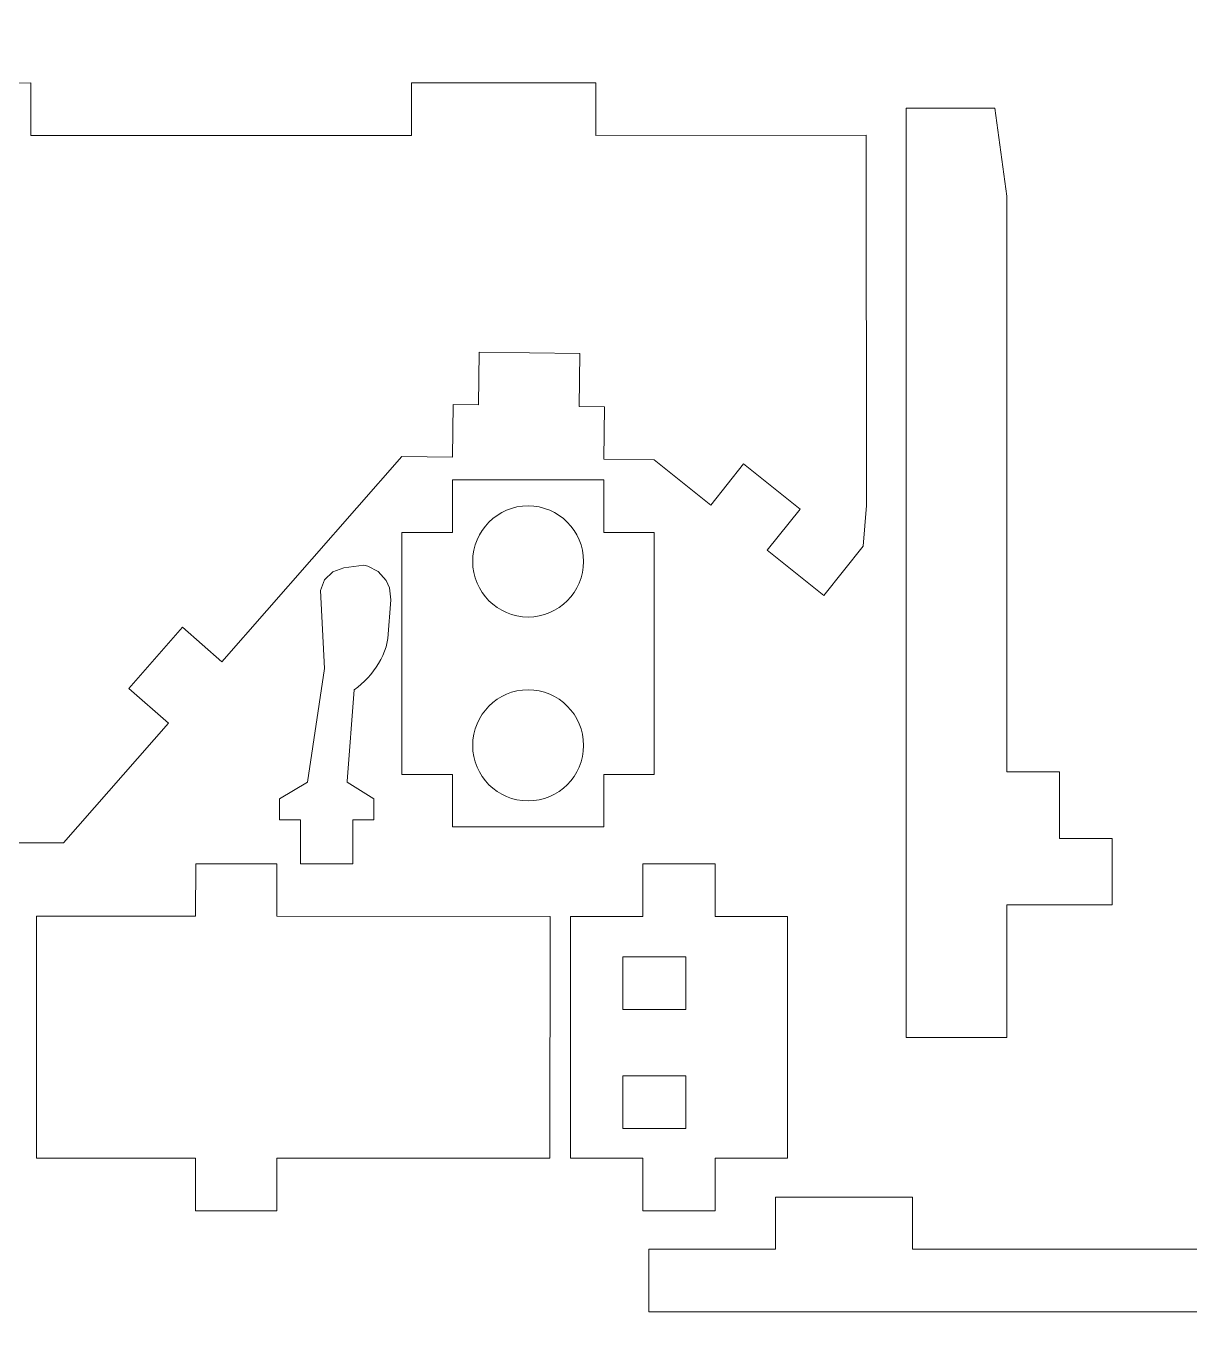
# Model space of a CAD drawing. Header units: centimetres. Extents: x -129.3 to -71.3, y -1.4 to 86.6.
# Drawn here: x -93.38 to -87.74, y 42.67 to 49.02 of the extents above; entities that cross this region are included whole.
import ezdxf

# ---------------------------------------------------------------- set-up
doc = ezdxf.new("R2010")
doc.units = ezdxf.units.CM
doc.header["$MEASUREMENT"] = 0
doc.layers.add('Camada 1', color=7, linetype='Continuous')

msp = doc.modelspace()

# ---------------------------------------------------------------- linework, layer by layer
at = {"layer": 'Camada 1', "color": 250, "lineweight": 20}
msp.add_open_spline([(-99.75825, 42.62823), (-100.03324, 42.62823), (-100.25825, 42.85323), (-100.25825, 43.12824), (-100.25825, 43.12824), (-100.25825, 43.12824), (-100.25825, 86.12825), (-100.25825, 86.12825), (-100.25825, 86.12825), (-100.25825, 86.40325), (-100.03324, 86.62825), (-99.75825, 86.62825), (-99.75825, 86.62825), (-99.75825, 86.62825), (-71.75824, 86.62825), (-71.75824, 86.62825), (-71.75824, 86.62825), (-71.48325, 86.62825), (-71.25825, 86.40325), (-71.25825, 86.12825), (-71.25825, 86.12825), (-71.25825, 86.12825), (-71.25825, 43.12824), (-71.25825, 43.12824), (-71.25825, 43.12824), (-71.25825, 42.85323), (-71.48325, 42.62823), (-71.75824, 42.62823)], degree=3, knots=[0, 0, 0, 0, 0.125, 0.125, 0.125, 0.125, 0.25, 0.25, 0.25, 0.25, 0.375, 0.375, 0.375, 0.375, 0.5, 0.5, 0.5, 0.5, 0.625, 0.625, 0.625, 0.625, 0.75, 0.75, 0.75, 0.75, 1, 1, 1, 1], dxfattribs=at)
at = {"layer": 'Camada 1', "lineweight": 9}
for points, knots in [([(-92.74323, 51.22337), (-92.81194, 51.03541), (-93.09892, 50.22603), (-93.17125, 50.07232), (-93.17125, 50.07232), (-93.40329, 49.57924), (-93.90003, 49.1514), (-94.43329, 49.01428), (-94.43329, 49.01428), (-94.58618, 48.97497), (-94.87643, 48.94927), (-95.03631, 48.93428), (-95.03631, 48.93428), (-95.87909, 48.85867), (-96.69083, 48.83453), (-97.53641, 48.88128), (-97.53641, 48.88128), (-97.72705, 48.89182), (-97.91904, 48.90039), (-98.10643, 48.93928), (-98.10643, 48.93928), (-98.59286, 49.04024), (-99.07221, 49.29158), (-99.34047, 49.72331), (-99.34047, 49.72331), (-99.77746, 50.4266), (-99.88606, 51.16203), (-100.1265, 51.9264), (-100.1265, 51.9264), (-100.1265, 51.9264), (-100.2165, 52.20542), (-100.2165, 52.20542), (-100.2165, 52.20542), (-100.00034, 52.19788), (-99.82675, 52.16559), (-99.67349, 51.99341), (-99.67349, 51.99341), (-99.37769, 51.6611), (-99.30975, 50.96957), (-99.08346, 50.53634), (-99.08346, 50.53634), (-98.81789, 50.0279), (-98.48561, 49.69659), (-97.91242, 49.60631), (-97.91242, 49.60631), (-97.28891, 49.5081), (-95.33524, 49.46508), (-94.7023, 49.60431), (-94.7023, 49.60431), (-94.26679, 49.70011), (-93.8938, 49.94965), (-93.65826, 50.33033), (-93.65826, 50.33033), (-93.57725, 50.46125), (-93.49654, 50.65629), (-93.44526, 50.80235), (-93.44526, 50.80235), (-93.36348, 51.05739), (-93.40008, 51.2005), (-93.14625, 51.35937), (-93.14625, 51.35937), (-92.97173, 51.4686), (-92.85537, 51.47205), (-92.65723, 51.49138), (-92.65723, 51.49138), (-92.65723, 51.49138), (-92.74323, 51.22337), (-92.74323, 51.22337)], [0, 0, 0, 0, 0.0555556, 0.0555556, 0.0555556, 0.0555556, 0.1111111, 0.1111111, 0.1111111, 0.1111111, 0.1666667, 0.1666667, 0.1666667, 0.1666667, 0.2222222, 0.2222222, 0.2222222, 0.2222222, 0.2777778, 0.2777778, 0.2777778, 0.2777778, 0.3333333, 0.3333333, 0.3333333, 0.3333333, 0.3888889, 0.3888889, 0.3888889, 0.3888889, 0.4444444, 0.4444444, 0.4444444, 0.4444444, 0.5, 0.5, 0.5, 0.5, 0.5555556, 0.5555556, 0.5555556, 0.5555556, 0.6111111, 0.6111111, 0.6111111, 0.6111111, 0.6666667, 0.6666667, 0.6666667, 0.6666667, 0.7222222, 0.7222222, 0.7222222, 0.7222222, 0.7777778, 0.7777778, 0.7777778, 0.7777778, 0.8333333, 0.8333333, 0.8333333, 0.8333333, 0.8888889, 0.8888889, 0.8888889, 0.8888889, 1, 1, 1, 1]), ([(-89.30662, 46.69323), (-89.30662, 46.69323), (-89.30737, 48.48868), (-89.30737, 48.48868), (-89.30737, 48.48868), (-89.30737, 48.48868), (-90.62003, 48.4883), (-90.62003, 48.4883), (-90.62003, 48.4883), (-90.62003, 48.4883), (-90.6201, 48.74328), (-90.6201, 48.74328), (-90.6201, 48.74328), (-90.6201, 48.74328), (-91.51426, 48.74302), (-91.51426, 48.74302), (-91.51426, 48.74302), (-91.51426, 48.74302), (-91.51419, 48.48804), (-91.51419, 48.48804), (-91.51419, 48.48804), (-91.51419, 48.48804), (-93.36166, 48.48751), (-93.36166, 48.48751), (-93.36166, 48.48751), (-93.36166, 48.48751), (-93.36191, 48.74249), (-93.36191, 48.74249), (-93.36191, 48.74249), (-93.36191, 48.74249), (-94.5413, 48.74189), (-94.5413, 48.74189), (-94.5413, 48.74189), (-94.5413, 48.74189), (-94.54117, 48.48692), (-94.54117, 48.48692), (-94.54117, 48.48692), (-94.54117, 48.48692), (-95.07818, 48.48664), (-95.07818, 48.48664), (-95.07818, 48.48664), (-95.07818, 48.48664), (-95.08406, 48.0579), (-95.08406, 48.0579), (-95.08406, 48.0579), (-95.08406, 48.0579), (-95.39362, 48.05774), (-95.39362, 48.05774), (-95.39362, 48.05774), (-95.39362, 48.05774), (-95.39384, 48.48649), (-95.39384, 48.48649), (-95.39384, 48.48649), (-95.39384, 48.48649), (-95.72057, 48.48632), (-95.72057, 48.48632), (-95.72057, 48.48632), (-95.72057, 48.48632), (-95.72041, 47.22022), (-95.72041, 47.22022), (-95.72041, 47.22022), (-95.72041, 47.22022), (-95.97539, 47.22003), (-95.97539, 47.22003), (-95.97539, 47.22003), (-95.97539, 47.22003), (-95.97455, 46.13791), (-95.97455, 46.13791), (-95.97455, 46.13791), (-95.97455, 46.13791), (-95.71958, 46.13811), (-95.71958, 46.13811), (-95.71958, 46.13811), (-95.71958, 46.13811), (-95.71887, 45.05599), (-95.71887, 45.05599), (-95.71887, 45.05599), (-95.71887, 45.05599), (-95.33987, 45.05612), (-95.33987, 45.05612), (-95.33987, 45.05612), (-95.33987, 45.05612), (-95.34002, 45.36209), (-95.34002, 45.36209), (-95.34002, 45.36209), (-95.34002, 45.36209), (-94.14401, 45.36271), (-94.14401, 45.36271), (-94.14401, 45.36271), (-94.14401, 45.36271), (-94.14385, 45.05674), (-94.14385, 45.05674), (-94.14385, 45.05674), (-94.14385, 45.05674), (-93.20337, 45.05725), (-93.20337, 45.05725), (-93.20337, 45.05725), (-93.20337, 45.05725), (-92.69389, 45.63821), (-92.69389, 45.63821), (-92.69389, 45.63821), (-92.69389, 45.63821), (-92.8856, 45.80632), (-92.8856, 45.80632), (-92.8856, 45.80632), (-92.8856, 45.80632), (-92.62571, 46.10269), (-92.62571, 46.10269), (-92.62571, 46.10269), (-92.62571, 46.10269), (-92.434, 45.93458), (-92.434, 45.93458), (-92.434, 45.93458), (-92.434, 45.93458), (-91.56022, 46.93165), (-91.56022, 46.93165), (-91.56022, 46.93165), (-91.56022, 46.93165), (-91.31553, 46.92821), (-91.31553, 46.92821), (-91.31553, 46.92821), (-91.31553, 46.92821), (-91.31205, 47.18274), (-91.31205, 47.18274), (-91.31205, 47.18274), (-91.31205, 47.18274), (-91.18973, 47.18079), (-91.18973, 47.18079), (-91.18973, 47.18079), (-91.18973, 47.18079), (-91.18613, 47.43653), (-91.18613, 47.43653), (-91.18613, 47.43653), (-91.18613, 47.43653), (-90.69654, 47.42971), (-90.69654, 47.42971), (-90.69654, 47.42971), (-90.69654, 47.42971), (-90.7, 47.17396), (-90.7, 47.17396), (-90.7, 47.17396), (-90.7, 47.17396), (-90.57758, 47.1725), (-90.57758, 47.1725), (-90.57758, 47.1725), (-90.57758, 47.1725), (-90.5812, 46.91754), (-90.5812, 46.91754), (-90.5812, 46.91754), (-90.5812, 46.91754), (-90.33628, 46.91458), (-90.33628, 46.91458), (-90.33628, 46.91458), (-90.33628, 46.91458), (-90.06222, 46.69514), (-90.06222, 46.69514), (-90.06222, 46.69514), (-90.06222, 46.69514), (-89.90285, 46.89476), (-89.90285, 46.89476), (-89.90285, 46.89476), (-89.90285, 46.89476), (-89.62847, 46.67571), (-89.62847, 46.67571), (-89.62847, 46.67571), (-89.62847, 46.67571), (-89.78784, 46.4761), (-89.78784, 46.4761), (-89.78784, 46.4761), (-89.78784, 46.4761), (-89.51345, 46.25705), (-89.51345, 46.25705), (-89.51345, 46.25705), (-89.51345, 46.25705), (-89.32258, 46.49614), (-89.32258, 46.49614), (-89.32258, 46.49614), (-89.32258, 46.49614), (-89.30662, 46.69323), (-89.30662, 46.69323)], [0, 0, 0, 0, 0.0217391, 0.0217391, 0.0217391, 0.0217391, 0.0434783, 0.0434783, 0.0434783, 0.0434783, 0.0652174, 0.0652174, 0.0652174, 0.0652174, 0.0869565, 0.0869565, 0.0869565, 0.0869565, 0.1086957, 0.1086957, 0.1086957, 0.1086957, 0.1304348, 0.1304348, 0.1304348, 0.1304348, 0.1521739, 0.1521739, 0.1521739, 0.1521739, 0.173913, 0.173913, 0.173913, 0.173913, 0.1956522, 0.1956522, 0.1956522, 0.1956522, 0.2173913, 0.2173913, 0.2173913, 0.2173913, 0.2391304, 0.2391304, 0.2391304, 0.2391304, 0.2608696, 0.2608696, 0.2608696, 0.2608696, 0.2826087, 0.2826087, 0.2826087, 0.2826087, 0.3043478, 0.3043478, 0.3043478, 0.3043478, 0.326087, 0.326087, 0.326087, 0.326087, 0.3478261, 0.3478261, 0.3478261, 0.3478261, 0.3695652, 0.3695652, 0.3695652, 0.3695652, 0.3913043, 0.3913043, 0.3913043, 0.3913043, 0.4130435, 0.4130435, 0.4130435, 0.4130435, 0.4347826, 0.4347826, 0.4347826, 0.4347826, 0.4565217, 0.4565217, 0.4565217, 0.4565217, 0.4782609, 0.4782609, 0.4782609, 0.4782609, 0.5, 0.5, 0.5, 0.5, 0.5217391, 0.5217391, 0.5217391, 0.5217391, 0.5434783, 0.5434783, 0.5434783, 0.5434783, 0.5652174, 0.5652174, 0.5652174, 0.5652174, 0.5869565, 0.5869565, 0.5869565, 0.5869565, 0.6086957, 0.6086957, 0.6086957, 0.6086957, 0.6304348, 0.6304348, 0.6304348, 0.6304348, 0.6521739, 0.6521739, 0.6521739, 0.6521739, 0.673913, 0.673913, 0.673913, 0.673913, 0.6956522, 0.6956522, 0.6956522, 0.6956522, 0.7173913, 0.7173913, 0.7173913, 0.7173913, 0.7391304, 0.7391304, 0.7391304, 0.7391304, 0.7608696, 0.7608696, 0.7608696, 0.7608696, 0.7826087, 0.7826087, 0.7826087, 0.7826087, 0.8043478, 0.8043478, 0.8043478, 0.8043478, 0.826087, 0.826087, 0.826087, 0.826087, 0.8478261, 0.8478261, 0.8478261, 0.8478261, 0.8695652, 0.8695652, 0.8695652, 0.8695652, 0.8913043, 0.8913043, 0.8913043, 0.8913043, 0.9130435, 0.9130435, 0.9130435, 0.9130435, 0.9347826, 0.9347826, 0.9347826, 0.9347826, 0.9565217, 0.9565217, 0.9565217, 0.9565217, 1, 1, 1, 1]), ([(-88.62449, 44.113), (-88.62449, 44.113), (-89.11404, 44.113), (-89.11404, 44.113), (-89.11404, 44.113), (-89.11404, 44.113), (-89.11404, 48.61998), (-89.11404, 48.61998), (-89.11404, 48.61998), (-89.11404, 48.61998), (-88.68309, 48.61998), (-88.68309, 48.61998), (-88.68309, 48.61998), (-88.68309, 48.61998), (-88.62449, 48.19401), (-88.62449, 48.19401), (-88.62449, 48.19401), (-88.62449, 48.19401), (-88.62449, 45.40103), (-88.62449, 45.40103), (-88.62449, 45.40103), (-88.62449, 45.40103), (-88.36952, 45.40103), (-88.36952, 45.40103), (-88.36952, 45.40103), (-88.36952, 45.40103), (-88.36952, 45.07902), (-88.36952, 45.07902), (-88.36952, 45.07902), (-88.36952, 45.07902), (-88.11454, 45.07902), (-88.11454, 45.07902), (-88.11454, 45.07902), (-88.11454, 45.07902), (-88.11454, 44.75701), (-88.11454, 44.75701), (-88.11454, 44.75701), (-88.11454, 44.75701), (-88.62449, 44.75701), (-88.62449, 44.75701), (-88.62449, 44.75701), (-88.62449, 44.75701), (-88.62449, 44.113), (-88.62449, 44.113)], [0, 0, 0, 0, 0.0833333, 0.0833333, 0.0833333, 0.0833333, 0.1666667, 0.1666667, 0.1666667, 0.1666667, 0.25, 0.25, 0.25, 0.25, 0.3333333, 0.3333333, 0.3333333, 0.3333333, 0.4166667, 0.4166667, 0.4166667, 0.4166667, 0.5, 0.5, 0.5, 0.5, 0.5833333, 0.5833333, 0.5833333, 0.5833333, 0.6666667, 0.6666667, 0.6666667, 0.6666667, 0.75, 0.75, 0.75, 0.75, 0.8333333, 0.8333333, 0.8333333, 0.8333333, 1, 1, 1, 1]), ([(-90.5812, 45.38948), (-90.5812, 45.38948), (-90.3362, 45.38948), (-90.3362, 45.38948), (-90.3362, 45.38948), (-90.3362, 45.38948), (-90.3362, 46.56253), (-90.3362, 46.56253), (-90.3362, 46.56253), (-90.3362, 46.56253), (-90.5812, 46.56253), (-90.5812, 46.56253), (-90.5812, 46.56253), (-90.5812, 46.56253), (-90.5812, 46.81754), (-90.5812, 46.81754), (-90.5812, 46.81754), (-90.5812, 46.81754), (-91.31524, 46.81754), (-91.31524, 46.81754), (-91.31524, 46.81754), (-91.31524, 46.81754), (-91.31524, 46.56253), (-91.31524, 46.56253), (-91.31524, 46.56253), (-91.31524, 46.56253), (-91.56024, 46.56253), (-91.56024, 46.56253), (-91.56024, 46.56253), (-91.56024, 46.56253), (-91.56024, 45.38948), (-91.56024, 45.38948), (-91.56024, 45.38948), (-91.56024, 45.38948), (-91.31524, 45.38948), (-91.31524, 45.38948), (-91.31524, 45.38948), (-91.31524, 45.38948), (-91.31524, 45.13447), (-91.31524, 45.13447), (-91.31524, 45.13447), (-91.31524, 45.13447), (-90.5812, 45.13447), (-90.5812, 45.13447), (-90.5812, 45.13447), (-90.5812, 45.13447), (-90.5812, 45.38948), (-90.5812, 45.38948)], [0, 0, 0, 0, 0.0769231, 0.0769231, 0.0769231, 0.0769231, 0.1538462, 0.1538462, 0.1538462, 0.1538462, 0.2307692, 0.2307692, 0.2307692, 0.2307692, 0.3076923, 0.3076923, 0.3076923, 0.3076923, 0.3846154, 0.3846154, 0.3846154, 0.3846154, 0.4615385, 0.4615385, 0.4615385, 0.4615385, 0.5384615, 0.5384615, 0.5384615, 0.5384615, 0.6153846, 0.6153846, 0.6153846, 0.6153846, 0.6923077, 0.6923077, 0.6923077, 0.6923077, 0.7692308, 0.7692308, 0.7692308, 0.7692308, 0.8461538, 0.8461538, 0.8461538, 0.8461538, 1, 1, 1, 1]), ([(-90.94822, 46.69154), (-90.79965, 46.69154), (-90.67921, 46.57088), (-90.67921, 46.42203), (-90.67921, 46.42203), (-90.67921, 46.27318), (-90.79965, 46.15252), (-90.94822, 46.15252), (-90.94822, 46.15252), (-91.09679, 46.15252), (-91.21723, 46.27318), (-91.21723, 46.42203), (-91.21723, 46.42203), (-91.21723, 46.57088), (-91.09679, 46.69154), (-90.94822, 46.69154)], [0, 0, 0, 0, 0.2, 0.2, 0.2, 0.2, 0.4, 0.4, 0.4, 0.4, 0.6, 0.6, 0.6, 0.6, 1, 1, 1, 1]), ([(-91.69611, 45.27035), (-91.69611, 45.27035), (-91.8261, 45.35128), (-91.8261, 45.35128), (-91.8261, 45.35128), (-91.8261, 45.35128), (-91.8261, 45.35564), (-91.8261, 45.35564), (-91.8261, 45.35564), (-91.8261, 45.35564), (-91.79196, 45.79971), (-91.79196, 45.79971), (-91.79196, 45.79971), (-91.79196, 45.79971), (-91.77442, 45.81287), (-91.77442, 45.81287), (-91.77442, 45.81287), (-91.77442, 45.81287), (-91.75758, 45.82692), (-91.75758, 45.82692), (-91.75758, 45.82692), (-91.75758, 45.82692), (-91.74149, 45.84183), (-91.74149, 45.84183), (-91.74149, 45.84183), (-91.74149, 45.84183), (-91.72621, 45.85756), (-91.72621, 45.85756), (-91.72621, 45.85756), (-91.72621, 45.85756), (-91.71176, 45.87406), (-91.71176, 45.87406), (-91.71176, 45.87406), (-91.71176, 45.87406), (-91.69819, 45.8913), (-91.69819, 45.8913), (-91.69819, 45.8913), (-91.69819, 45.8913), (-91.68554, 45.90922), (-91.68554, 45.90922), (-91.68554, 45.90922), (-91.68554, 45.90922), (-91.67383, 45.92777), (-91.67383, 45.92777), (-91.67383, 45.92777), (-91.67383, 45.92777), (-91.66312, 45.9469), (-91.66312, 45.9469), (-91.66312, 45.9469), (-91.66312, 45.9469), (-91.65341, 45.96657), (-91.65341, 45.96657), (-91.65341, 45.96657), (-91.65341, 45.96657), (-91.64473, 45.98671), (-91.64473, 45.98671), (-91.64473, 45.98671), (-91.64473, 45.98671), (-91.63712, 46.00728), (-91.63712, 46.00728), (-91.63712, 46.00728), (-91.63712, 46.00728), (-91.62938, 46.04775), (-91.62938, 46.04775), (-91.62938, 46.04775), (-91.62938, 46.04775), (-91.61495, 46.23542), (-91.61495, 46.23542), (-91.61495, 46.23542), (-91.61495, 46.23542), (-91.62117, 46.29321), (-91.62117, 46.29321), (-91.62117, 46.29321), (-91.62117, 46.29321), (-91.63679, 46.3288), (-91.63679, 46.3288), (-91.63679, 46.3288), (-91.63679, 46.3288), (-91.67511, 46.3725), (-91.67511, 46.3725), (-91.67511, 46.3725), (-91.67511, 46.3725), (-91.72657, 46.39949), (-91.72657, 46.39949), (-91.72657, 46.39949), (-91.72657, 46.39949), (-91.7455, 46.40409), (-91.7455, 46.40409), (-91.7455, 46.40409), (-91.7455, 46.40409), (-91.84318, 46.39129), (-91.84318, 46.39129), (-91.84318, 46.39129), (-91.84318, 46.39129), (-91.89573, 46.37237), (-91.89573, 46.37237), (-91.89573, 46.37237), (-91.89573, 46.37237), (-91.9356, 46.33326), (-91.9356, 46.33326), (-91.9356, 46.33326), (-91.9356, 46.33326), (-91.95552, 46.28108), (-91.95552, 46.28108), (-91.95552, 46.28108), (-91.95552, 46.28108), (-91.93575, 45.90246), (-91.93575, 45.90246), (-91.93575, 45.90246), (-91.93575, 45.90246), (-92.01879, 45.35129), (-92.01879, 45.35129), (-92.01879, 45.35129), (-92.01879, 45.35129), (-92.15506, 45.27037), (-92.15506, 45.27037), (-92.15506, 45.27037), (-92.15506, 45.27037), (-92.15507, 45.16842), (-92.15507, 45.16842), (-92.15507, 45.16842), (-92.15507, 45.16842), (-92.05308, 45.16841), (-92.05308, 45.16841), (-92.05308, 45.16841), (-92.05308, 45.16841), (-92.05308, 44.95575), (-92.05308, 44.95575), (-92.05308, 44.95575), (-92.05308, 44.95575), (-91.79811, 44.95574), (-91.79811, 44.95574), (-91.79811, 44.95574), (-91.79811, 44.95574), (-91.7981, 45.1684), (-91.7981, 45.1684), (-91.7981, 45.1684), (-91.7981, 45.1684), (-91.69611, 45.1684), (-91.69611, 45.1684), (-91.69611, 45.1684), (-91.69611, 45.1684), (-91.69611, 45.27035), (-91.69611, 45.27035)], [0, 0, 0, 0, 0.027027, 0.027027, 0.027027, 0.027027, 0.0540541, 0.0540541, 0.0540541, 0.0540541, 0.0810811, 0.0810811, 0.0810811, 0.0810811, 0.1081081, 0.1081081, 0.1081081, 0.1081081, 0.1351351, 0.1351351, 0.1351351, 0.1351351, 0.1621622, 0.1621622, 0.1621622, 0.1621622, 0.1891892, 0.1891892, 0.1891892, 0.1891892, 0.2162162, 0.2162162, 0.2162162, 0.2162162, 0.2432432, 0.2432432, 0.2432432, 0.2432432, 0.2702703, 0.2702703, 0.2702703, 0.2702703, 0.2972973, 0.2972973, 0.2972973, 0.2972973, 0.3243243, 0.3243243, 0.3243243, 0.3243243, 0.3513514, 0.3513514, 0.3513514, 0.3513514, 0.3783784, 0.3783784, 0.3783784, 0.3783784, 0.4054054, 0.4054054, 0.4054054, 0.4054054, 0.4324324, 0.4324324, 0.4324324, 0.4324324, 0.4594595, 0.4594595, 0.4594595, 0.4594595, 0.4864865, 0.4864865, 0.4864865, 0.4864865, 0.5135135, 0.5135135, 0.5135135, 0.5135135, 0.5405405, 0.5405405, 0.5405405, 0.5405405, 0.5675676, 0.5675676, 0.5675676, 0.5675676, 0.5945946, 0.5945946, 0.5945946, 0.5945946, 0.6216216, 0.6216216, 0.6216216, 0.6216216, 0.6486486, 0.6486486, 0.6486486, 0.6486486, 0.6756757, 0.6756757, 0.6756757, 0.6756757, 0.7027027, 0.7027027, 0.7027027, 0.7027027, 0.7297297, 0.7297297, 0.7297297, 0.7297297, 0.7567568, 0.7567568, 0.7567568, 0.7567568, 0.7837838, 0.7837838, 0.7837838, 0.7837838, 0.8108108, 0.8108108, 0.8108108, 0.8108108, 0.8378378, 0.8378378, 0.8378378, 0.8378378, 0.8648649, 0.8648649, 0.8648649, 0.8648649, 0.8918919, 0.8918919, 0.8918919, 0.8918919, 0.9189189, 0.9189189, 0.9189189, 0.9189189, 0.9459459, 0.9459459, 0.9459459, 0.9459459, 1, 1, 1, 1]), ([(-90.94822, 45.79949), (-90.79965, 45.79949), (-90.67921, 45.67883), (-90.67921, 45.52998), (-90.67921, 45.52998), (-90.67921, 45.38113), (-90.79965, 45.26047), (-90.94822, 45.26047), (-90.94822, 45.26047), (-91.09679, 45.26047), (-91.21723, 45.38113), (-91.21723, 45.52998), (-91.21723, 45.52998), (-91.21723, 45.67883), (-91.09679, 45.79949), (-90.94822, 45.79949)], [0, 0, 0, 0, 0.2, 0.2, 0.2, 0.2, 0.4, 0.4, 0.4, 0.4, 0.6, 0.6, 0.6, 0.6, 1, 1, 1, 1]), ([(-92.16731, 44.70114), (-92.16731, 44.70114), (-92.16727, 44.95605), (-92.16727, 44.95605), (-92.16727, 44.95605), (-92.16727, 44.95605), (-92.56145, 44.95612), (-92.56145, 44.95612), (-92.56145, 44.95612), (-92.56145, 44.95612), (-92.5615, 44.7012), (-92.5615, 44.7012), (-92.5615, 44.7012), (-92.5615, 44.7012), (-93.3342, 44.70133), (-93.3342, 44.70133), (-93.3342, 44.70133), (-93.3342, 44.70133), (-93.3344, 43.52858), (-93.3344, 43.52858), (-93.3344, 43.52858), (-93.3344, 43.52858), (-92.56169, 43.52845), (-92.56169, 43.52845), (-92.56169, 43.52845), (-92.56169, 43.52845), (-92.56174, 43.27347), (-92.56174, 43.27347), (-92.56174, 43.27347), (-92.56174, 43.27347), (-92.16755, 43.2734), (-92.16755, 43.2734), (-92.16755, 43.2734), (-92.16755, 43.2734), (-92.16751, 43.52838), (-92.16751, 43.52838), (-92.16751, 43.52838), (-92.16751, 43.52838), (-90.84202, 43.52815), (-90.84202, 43.52815), (-90.84202, 43.52815), (-90.84202, 43.52815), (-90.84182, 44.70091), (-90.84182, 44.70091), (-90.84182, 44.70091), (-90.84182, 44.70091), (-92.16731, 44.70114), (-92.16731, 44.70114)], [0, 0, 0, 0, 0.0769231, 0.0769231, 0.0769231, 0.0769231, 0.1538462, 0.1538462, 0.1538462, 0.1538462, 0.2307692, 0.2307692, 0.2307692, 0.2307692, 0.3076923, 0.3076923, 0.3076923, 0.3076923, 0.3846154, 0.3846154, 0.3846154, 0.3846154, 0.4615385, 0.4615385, 0.4615385, 0.4615385, 0.5384615, 0.5384615, 0.5384615, 0.5384615, 0.6153846, 0.6153846, 0.6153846, 0.6153846, 0.6923077, 0.6923077, 0.6923077, 0.6923077, 0.7692308, 0.7692308, 0.7692308, 0.7692308, 0.8461538, 0.8461538, 0.8461538, 0.8461538, 1, 1, 1, 1]), ([(-90.39073, 44.70072), (-90.39073, 44.70072), (-90.74174, 44.70072), (-90.74174, 44.70072), (-90.74174, 44.70072), (-90.74174, 44.70072), (-90.74174, 43.52767), (-90.74174, 43.52767), (-90.74174, 43.52767), (-90.74174, 43.52767), (-90.39073, 43.52767), (-90.39073, 43.52767), (-90.39073, 43.52767), (-90.39073, 43.52767), (-90.39073, 43.27266), (-90.39073, 43.27266), (-90.39073, 43.27266), (-90.39073, 43.27266), (-90.03972, 43.27266), (-90.03972, 43.27266), (-90.03972, 43.27266), (-90.03972, 43.27266), (-90.03972, 43.52767), (-90.03972, 43.52767), (-90.03972, 43.52767), (-90.03972, 43.52767), (-89.6887, 43.52767), (-89.6887, 43.52767), (-89.6887, 43.52767), (-89.6887, 43.52767), (-89.6887, 44.70072), (-89.6887, 44.70072), (-89.6887, 44.70072), (-89.6887, 44.70072), (-90.03972, 44.70072), (-90.03972, 44.70072), (-90.03972, 44.70072), (-90.03972, 44.70072), (-90.03972, 44.95574), (-90.03972, 44.95574), (-90.03972, 44.95574), (-90.03972, 44.95574), (-90.39073, 44.95574), (-90.39073, 44.95574), (-90.39073, 44.95574), (-90.39073, 44.95574), (-90.39073, 44.70072), (-90.39073, 44.70072)], [0, 0, 0, 0, 0.0769231, 0.0769231, 0.0769231, 0.0769231, 0.1538462, 0.1538462, 0.1538462, 0.1538462, 0.2307692, 0.2307692, 0.2307692, 0.2307692, 0.3076923, 0.3076923, 0.3076923, 0.3076923, 0.3846154, 0.3846154, 0.3846154, 0.3846154, 0.4615385, 0.4615385, 0.4615385, 0.4615385, 0.5384615, 0.5384615, 0.5384615, 0.5384615, 0.6153846, 0.6153846, 0.6153846, 0.6153846, 0.6923077, 0.6923077, 0.6923077, 0.6923077, 0.7692308, 0.7692308, 0.7692308, 0.7692308, 0.8461538, 0.8461538, 0.8461538, 0.8461538, 1, 1, 1, 1]), ([(-90.48874, 44.50371), (-90.48874, 44.50371), (-90.48874, 44.24871), (-90.48874, 44.24871), (-90.48874, 44.24871), (-90.48874, 44.24871), (-90.18272, 44.24871), (-90.18272, 44.24871), (-90.18272, 44.24871), (-90.18272, 44.24871), (-90.18272, 44.50371), (-90.18272, 44.50371), (-90.18272, 44.50371), (-90.18272, 44.50371), (-90.48874, 44.50371), (-90.48874, 44.50371)], [0, 0, 0, 0, 0.2, 0.2, 0.2, 0.2, 0.4, 0.4, 0.4, 0.4, 0.6, 0.6, 0.6, 0.6, 1, 1, 1, 1]), ([(-90.48874, 43.92669), (-90.48874, 43.92669), (-90.48874, 43.67168), (-90.48874, 43.67168), (-90.48874, 43.67168), (-90.48874, 43.67168), (-90.18272, 43.67168), (-90.18272, 43.67168), (-90.18272, 43.67168), (-90.18272, 43.67168), (-90.18272, 43.92669), (-90.18272, 43.92669), (-90.18272, 43.92669), (-90.18272, 43.92669), (-90.48874, 43.92669), (-90.48874, 43.92669)], [0, 0, 0, 0, 0.2, 0.2, 0.2, 0.2, 0.4, 0.4, 0.4, 0.4, 0.6, 0.6, 0.6, 0.6, 1, 1, 1, 1]), ([(-89.0828, 43.08631), (-89.0828, 43.08631), (-87.08777, 43.08631), (-87.08777, 43.08631), (-87.08777, 43.08631), (-87.08777, 43.08631), (-87.08777, 43.33937), (-87.08777, 43.33937), (-87.08777, 43.33937), (-87.08777, 43.33937), (-86.42275, 43.33937), (-86.42275, 43.33937), (-86.42275, 43.33937), (-86.42275, 43.33937), (-86.42275, 43.08631), (-86.42275, 43.08631), (-86.42275, 43.08631), (-86.42275, 43.08631), (-84.42773, 43.08631), (-84.42773, 43.08631), (-84.42773, 43.08631), (-84.42773, 43.08631), (-84.42773, 43.33937), (-84.42773, 43.33937), (-84.42773, 43.33937), (-84.42773, 43.33937), (-83.76272, 43.33937), (-83.76272, 43.33937), (-83.76272, 43.33937), (-83.76272, 43.33937), (-83.76272, 43.08631), (-83.76272, 43.08631), (-83.76272, 43.08631), (-83.76272, 43.08631), (-81.76768, 43.08631), (-81.76768, 43.08631), (-81.76768, 43.08631), (-81.76768, 43.08631), (-81.76768, 43.33937), (-81.76768, 43.33937), (-81.76768, 43.33937), (-81.76768, 43.33937), (-81.10267, 43.33937), (-81.10267, 43.33937), (-81.10267, 43.33937), (-81.10267, 43.33937), (-81.10267, 43.08631), (-81.10267, 43.08631), (-81.10267, 43.08631), (-81.10267, 43.08631), (-80.18427, 43.08631), (-80.18427, 43.08631), (-80.18427, 43.08631), (-80.19653, 42.89946), (-80.31383, 42.78613), (-80.5001, 42.78436), (-80.5001, 42.78436), (-80.5001, 42.78436), (-80.74894, 42.78265), (-80.74894, 42.78265), (-80.74894, 42.78265), (-80.74894, 42.78265), (-90.36221, 42.78265), (-90.36221, 42.78265), (-90.36221, 42.78265), (-90.36221, 42.78265), (-90.36221, 43.08631), (-90.36221, 43.08631), (-90.36221, 43.08631), (-90.36221, 43.08631), (-89.74781, 43.08631), (-89.74781, 43.08631), (-89.74781, 43.08631), (-89.74781, 43.08631), (-89.74781, 43.33937), (-89.74781, 43.33937), (-89.74781, 43.33937), (-89.74781, 43.33937), (-89.0828, 43.33937), (-89.0828, 43.33937), (-89.0828, 43.33937), (-89.0828, 43.33937), (-89.0828, 43.08631), (-89.0828, 43.08631)], [0, 0, 0, 0, 0.0454545, 0.0454545, 0.0454545, 0.0454545, 0.0909091, 0.0909091, 0.0909091, 0.0909091, 0.1363636, 0.1363636, 0.1363636, 0.1363636, 0.1818182, 0.1818182, 0.1818182, 0.1818182, 0.2272727, 0.2272727, 0.2272727, 0.2272727, 0.2727273, 0.2727273, 0.2727273, 0.2727273, 0.3181818, 0.3181818, 0.3181818, 0.3181818, 0.3636364, 0.3636364, 0.3636364, 0.3636364, 0.4090909, 0.4090909, 0.4090909, 0.4090909, 0.4545455, 0.4545455, 0.4545455, 0.4545455, 0.5, 0.5, 0.5, 0.5, 0.5454545, 0.5454545, 0.5454545, 0.5454545, 0.5909091, 0.5909091, 0.5909091, 0.5909091, 0.6363636, 0.6363636, 0.6363636, 0.6363636, 0.6818182, 0.6818182, 0.6818182, 0.6818182, 0.7272727, 0.7272727, 0.7272727, 0.7272727, 0.7727273, 0.7727273, 0.7727273, 0.7727273, 0.8181818, 0.8181818, 0.8181818, 0.8181818, 0.8636364, 0.8636364, 0.8636364, 0.8636364, 0.9090909, 0.9090909, 0.9090909, 0.9090909, 1, 1, 1, 1])]:
    msp.add_open_spline(points, degree=3, knots=knots, dxfattribs=at)

doc.saveas('drawing.dxf')
